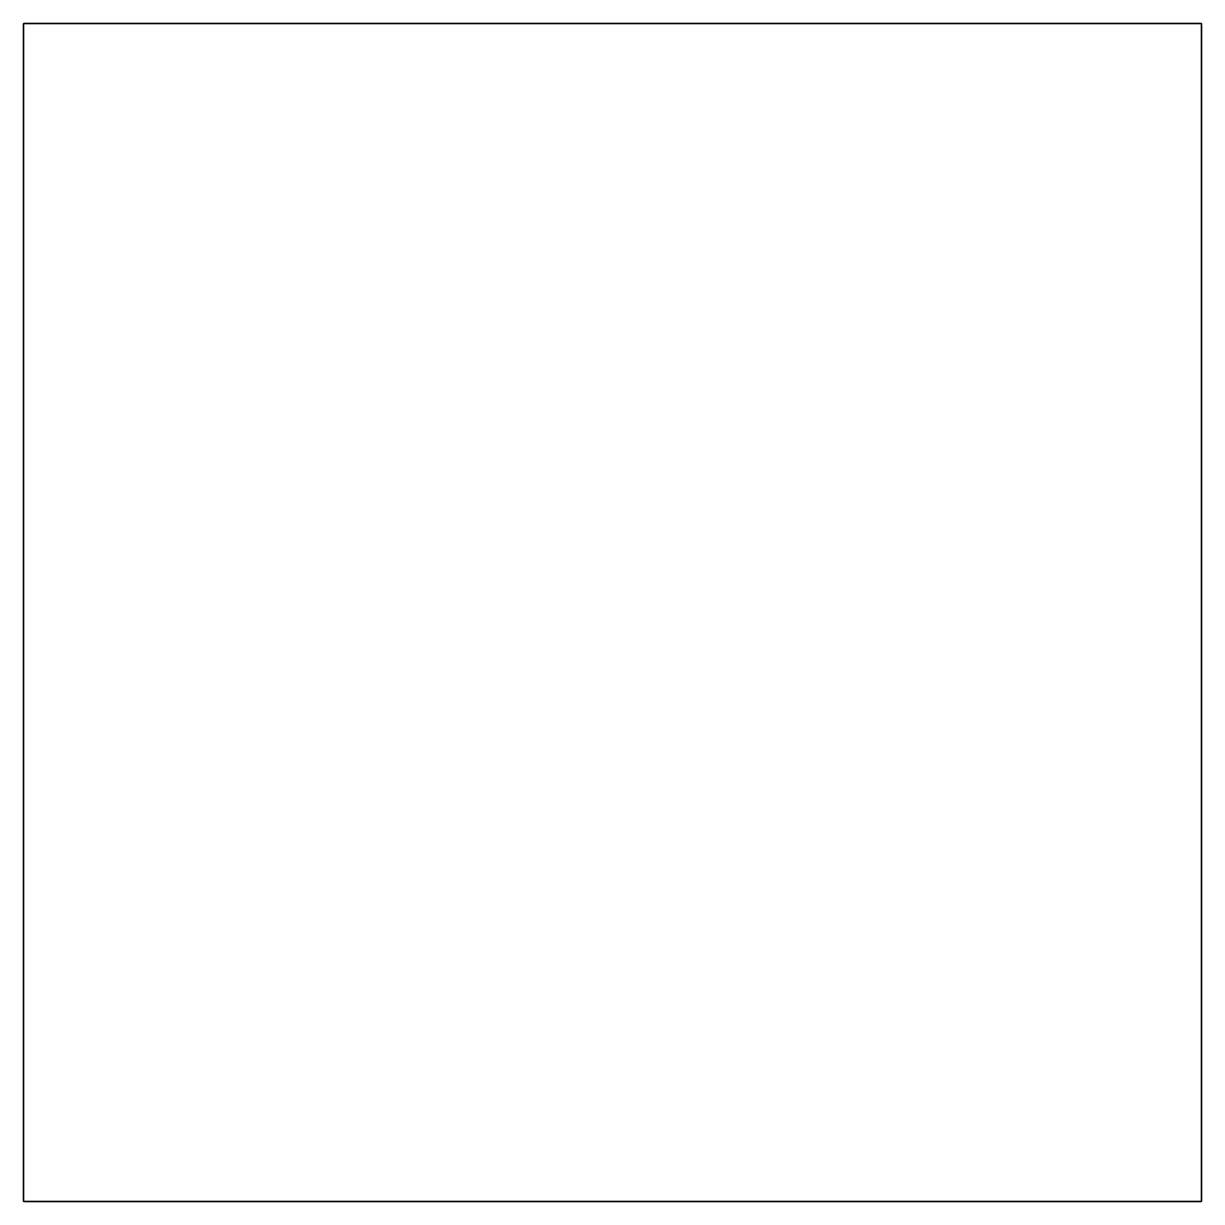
# Model space of a CAD drawing. Header units: millimetres. Extents: x -100 to -60, y 44.8 to 84.8.
import ezdxf

# ---------------------------------------------------------------- set-up
doc = ezdxf.new("R2010")
doc.units = ezdxf.units.MM
doc.layers.get('0').update_dxf_attribs({"linetype": 'CONTINUOUS'})

msp = doc.modelspace()

# ---------------------------------------------------------------- linework, layer by layer
for points in [[(-60, 44.785), (-100, 44.785), (-100, 84.785), (-60, 84.785)], [(-100, 84.785), (-100, 44.785), (-60, 44.785), (-60, 84.785)]]:
    msp.add_lwpolyline(points, close=True)

doc.saveas('drawing.dxf')
